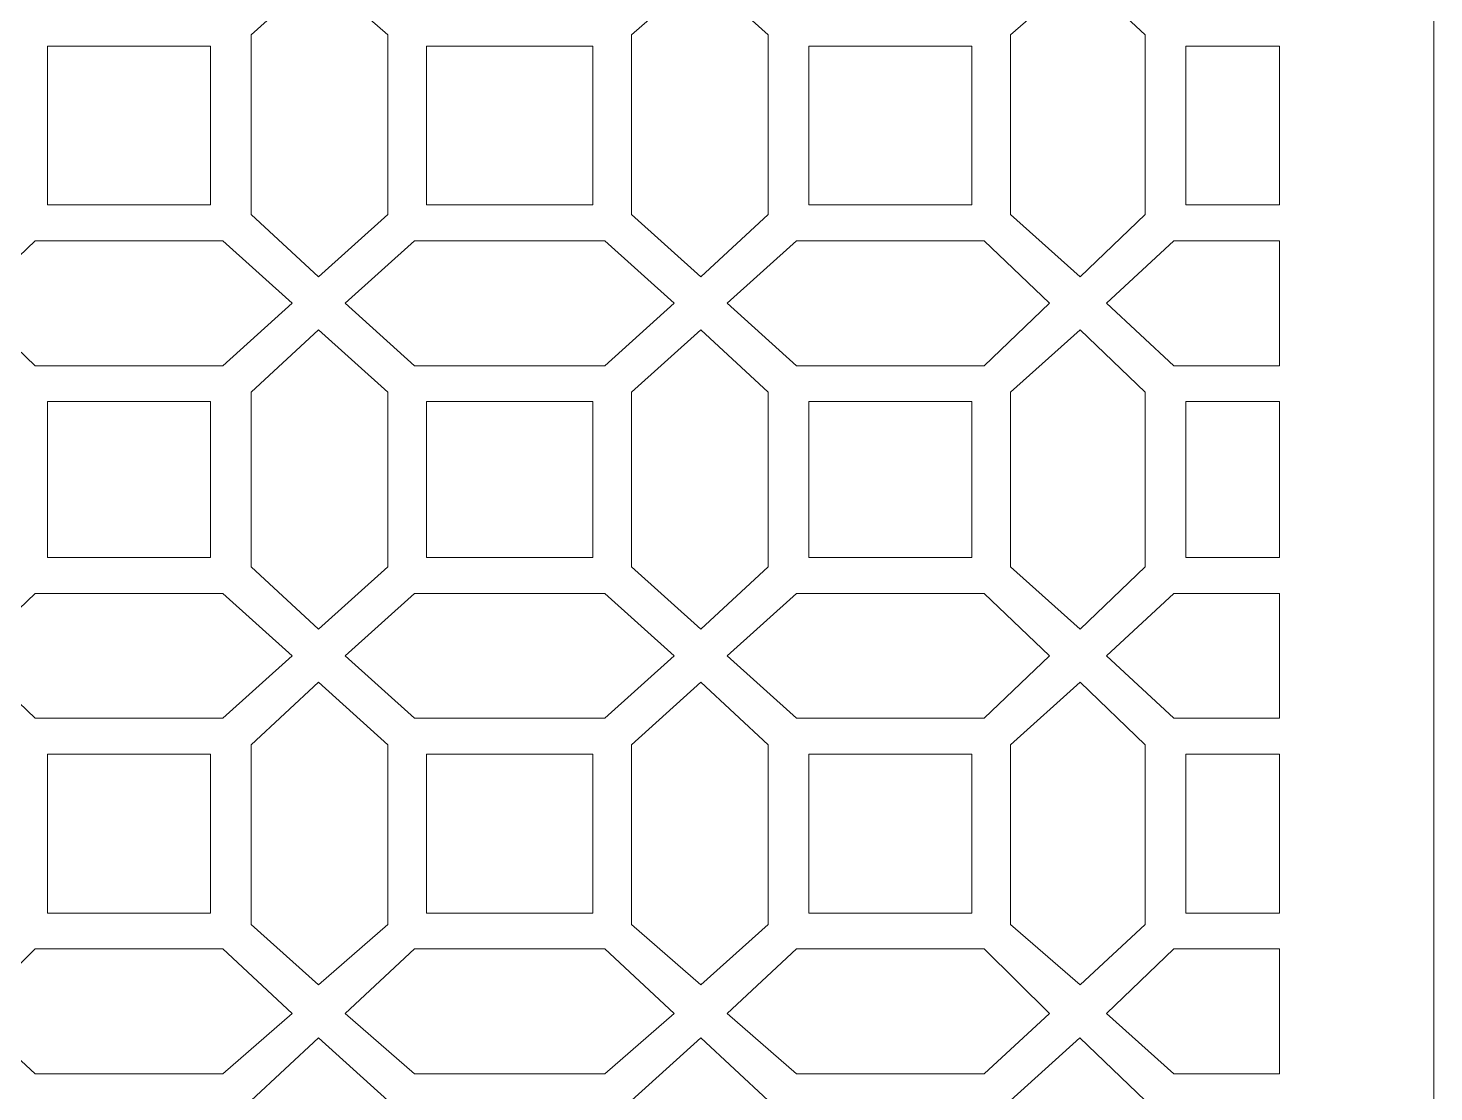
# Model space of a CAD drawing. Header units: centimetres. Extents: x -15.2 to -1.9, y -9.5 to 9.5.
# Drawn here: x -5.112 to -1.851, y -7.147 to -4.678 of the extents above; entities that cross this region are included whole.
import ezdxf

# ---------------------------------------------------------------- set-up
doc = ezdxf.new("R2010")
doc.units = ezdxf.units.CM
doc.header["$MEASUREMENT"] = 0
doc.layers.add('layer 1', color=7, linetype='Continuous')

msp = doc.modelspace()

# ---------------------------------------------------------------- linework, layer by layer
at = {"layer": 'layer 1', "color": 7, "lineweight": 9}
for points, knots in [([(-7.94516, 9.50001), (-7.94516, 9.50001), (-1.85082, 9.50001), (-1.85082, 9.50001), (-1.85082, 9.50001), (-1.85082, 9.50001), (-1.85082, -9.5), (-1.85082, -9.5), (-1.85082, -9.5), (-1.85082, -9.5), (-7.94516, -9.5), (-7.94516, -9.5), (-7.94516, -9.5), (-7.94516, -9.5), (-7.94516, 9.50001), (-7.94516, 9.50001)], [0, 0, 0, 0, 0.2, 0.2, 0.2, 0.2, 0.4, 0.4, 0.4, 0.4, 0.6, 0.6, 0.6, 0.6, 1, 1, 1, 1]), ([(-4.59402, -5.11032), (-4.59402, -5.11032), (-4.59403, -4.69329), (-4.59403, -4.69329), (-4.59403, -4.69329), (-4.59403, -4.69329), (-4.43798, -4.55282), (-4.43798, -4.55282), (-4.43798, -4.55282), (-4.43798, -4.55282), (-4.27726, -4.69329), (-4.27726, -4.69329), (-4.27726, -4.69329), (-4.27726, -4.69329), (-4.27726, -5.11032), (-4.27726, -5.11032), (-4.27726, -5.11032), (-4.27726, -5.11032), (-4.438, -5.25537), (-4.438, -5.25537), (-4.438, -5.25537), (-4.438, -5.25537), (-4.59402, -5.11032), (-4.59402, -5.11032)], [0, 0, 0, 0, 0.1428571, 0.1428571, 0.1428571, 0.1428571, 0.2857143, 0.2857143, 0.2857143, 0.2857143, 0.4285714, 0.4285714, 0.4285714, 0.4285714, 0.5714286, 0.5714286, 0.5714286, 0.5714286, 0.7142857, 0.7142857, 0.7142857, 0.7142857, 1, 1, 1, 1]), ([(-3.39539, -5.11032), (-3.39539, -5.11032), (-3.39538, -4.69329), (-3.39538, -4.69329), (-3.39538, -4.69329), (-3.39538, -4.69329), (-3.55143, -4.55282), (-3.55143, -4.55282), (-3.55143, -4.55282), (-3.55143, -4.55282), (-3.71215, -4.69329), (-3.71215, -4.69329), (-3.71215, -4.69329), (-3.71215, -4.69329), (-3.71215, -5.11032), (-3.71215, -5.11032), (-3.71215, -5.11032), (-3.71215, -5.11032), (-3.55141, -5.25537), (-3.55141, -5.25537), (-3.55141, -5.25537), (-3.55141, -5.25537), (-3.39539, -5.11032), (-3.39539, -5.11032)], [0, 0, 0, 0, 0.1428571, 0.1428571, 0.1428571, 0.1428571, 0.2857143, 0.2857143, 0.2857143, 0.2857143, 0.4285714, 0.4285714, 0.4285714, 0.4285714, 0.5714286, 0.5714286, 0.5714286, 0.5714286, 0.7142857, 0.7142857, 0.7142857, 0.7142857, 1, 1, 1, 1]), ([(-2.83269, -5.11032), (-2.83269, -5.11032), (-2.83269, -4.69329), (-2.83269, -4.69329), (-2.83269, -4.69329), (-2.83269, -4.69329), (-2.67172, -4.55282), (-2.67172, -4.55282), (-2.67172, -4.55282), (-2.67172, -4.55282), (-2.5204, -4.69329), (-2.5204, -4.69329), (-2.5204, -4.69329), (-2.5204, -4.69329), (-2.5204, -5.11032), (-2.5204, -5.11032), (-2.5204, -5.11032), (-2.5204, -5.11032), (-2.67172, -5.25537), (-2.67172, -5.25537), (-2.67172, -5.25537), (-2.67172, -5.25537), (-2.83269, -5.11032), (-2.83269, -5.11032)], [0, 0, 0, 0, 0.1428571, 0.1428571, 0.1428571, 0.1428571, 0.2857143, 0.2857143, 0.2857143, 0.2857143, 0.4285714, 0.4285714, 0.4285714, 0.4285714, 0.5714286, 0.5714286, 0.5714286, 0.5714286, 0.7142857, 0.7142857, 0.7142857, 0.7142857, 1, 1, 1, 1]), ([(-4.68863, -5.08847), (-4.68863, -5.08847), (-5.06682, -5.08847), (-5.06682, -5.08847), (-5.06682, -5.08847), (-5.06682, -5.08847), (-5.06681, -4.71971), (-5.06681, -4.71971), (-5.06681, -4.71971), (-5.06681, -4.71971), (-4.68863, -4.71971), (-4.68863, -4.71971), (-4.68863, -4.71971), (-4.68863, -4.71971), (-4.68863, -5.08847), (-4.68863, -5.08847)], [0, 0, 0, 0, 0.2, 0.2, 0.2, 0.2, 0.4, 0.4, 0.4, 0.4, 0.6, 0.6, 0.6, 0.6, 1, 1, 1, 1]), ([(-3.9947, -5.08847), (-3.9947, -5.08847), (-3.80205, -5.08847), (-3.80205, -5.08847), (-3.80205, -5.08847), (-3.80205, -5.08847), (-3.80205, -4.71971), (-3.80205, -4.71971), (-3.80205, -4.71971), (-3.80205, -4.71971), (-3.9947, -4.71971), (-3.9947, -4.71971), (-3.9947, -4.71971), (-3.9947, -4.71971), (-4.18736, -4.71971), (-4.18736, -4.71971), (-4.18736, -4.71971), (-4.18736, -4.71971), (-4.18736, -5.08847), (-4.18736, -5.08847), (-4.18736, -5.08847), (-4.18736, -5.08847), (-3.9947, -5.08847), (-3.9947, -5.08847)], [0, 0, 0, 0, 0.1428571, 0.1428571, 0.1428571, 0.1428571, 0.2857143, 0.2857143, 0.2857143, 0.2857143, 0.4285714, 0.4285714, 0.4285714, 0.4285714, 0.5714286, 0.5714286, 0.5714286, 0.5714286, 0.7142857, 0.7142857, 0.7142857, 0.7142857, 1, 1, 1, 1]), ([(-3.30078, -5.08847), (-3.30078, -5.08847), (-2.92259, -5.08847), (-2.92259, -5.08847), (-2.92259, -5.08847), (-2.92259, -5.08847), (-2.92259, -4.71971), (-2.92259, -4.71971), (-2.92259, -4.71971), (-2.92259, -4.71971), (-3.30078, -4.71971), (-3.30078, -4.71971), (-3.30078, -4.71971), (-3.30078, -4.71971), (-3.30078, -5.08847), (-3.30078, -5.08847)], [0, 0, 0, 0, 0.2, 0.2, 0.2, 0.2, 0.4, 0.4, 0.4, 0.4, 0.6, 0.6, 0.6, 0.6, 1, 1, 1, 1]), ([(-2.20931, -4.71971), (-2.20931, -4.71971), (-2.23082, -4.71971), (-2.23082, -4.71971), (-2.23082, -4.71971), (-2.23082, -4.71971), (-2.42603, -4.71972), (-2.42603, -4.71972), (-2.42603, -4.71972), (-2.42603, -4.71972), (-2.42604, -5.08846), (-2.42604, -5.08846), (-2.42604, -5.08846), (-2.42604, -5.08846), (-2.23082, -5.08846), (-2.23082, -5.08846), (-2.23082, -5.08846), (-2.23082, -5.08846), (-2.20931, -5.08846), (-2.20931, -5.08846), (-2.20931, -5.08846), (-2.20931, -5.08846), (-2.20931, -4.71971), (-2.20931, -4.71971)], [0, 0, 0, 0, 0.1428571, 0.1428571, 0.1428571, 0.1428571, 0.2857143, 0.2857143, 0.2857143, 0.2857143, 0.4285714, 0.4285714, 0.4285714, 0.4285714, 0.5714286, 0.5714286, 0.5714286, 0.5714286, 0.7142857, 0.7142857, 0.7142857, 0.7142857, 1, 1, 1, 1]), ([(-4.66039, -5.17193), (-4.66039, -5.17193), (-4.49942, -5.31654), (-4.49942, -5.31654), (-4.49942, -5.31654), (-4.49942, -5.31654), (-4.66038, -5.4616), (-4.66038, -5.4616), (-4.66038, -5.4616), (-4.66038, -5.4616), (-5.09529, -5.4616), (-5.09529, -5.4616), (-5.09529, -5.4616), (-5.09529, -5.4616), (-5.24662, -5.31654), (-5.24662, -5.31654), (-5.24662, -5.31654), (-5.24662, -5.31654), (-5.09529, -5.17193), (-5.09529, -5.17193), (-5.09529, -5.17193), (-5.09529, -5.17193), (-4.66039, -5.17193), (-4.66039, -5.17193)], [0, 0, 0, 0, 0.1428571, 0.1428571, 0.1428571, 0.1428571, 0.2857143, 0.2857143, 0.2857143, 0.2857143, 0.4285714, 0.4285714, 0.4285714, 0.4285714, 0.5714286, 0.5714286, 0.5714286, 0.5714286, 0.7142857, 0.7142857, 0.7142857, 0.7142857, 1, 1, 1, 1]), ([(-3.9947, -5.46159), (-3.9947, -5.46159), (-3.77381, -5.4616), (-3.77381, -5.4616), (-3.77381, -5.4616), (-3.77381, -5.4616), (-3.61307, -5.31654), (-3.61307, -5.31654), (-3.61307, -5.31654), (-3.61307, -5.31654), (-3.77381, -5.17193), (-3.77381, -5.17193), (-3.77381, -5.17193), (-3.77381, -5.17193), (-3.9947, -5.17192), (-3.9947, -5.17192), (-3.9947, -5.17192), (-3.9947, -5.17192), (-4.2156, -5.17193), (-4.2156, -5.17193), (-4.2156, -5.17193), (-4.2156, -5.17193), (-4.37634, -5.31654), (-4.37634, -5.31654), (-4.37634, -5.31654), (-4.37634, -5.31654), (-4.2156, -5.4616), (-4.2156, -5.4616), (-4.2156, -5.4616), (-4.2156, -5.4616), (-3.9947, -5.46159), (-3.9947, -5.46159)], [0, 0, 0, 0, 0.1111111, 0.1111111, 0.1111111, 0.1111111, 0.2222222, 0.2222222, 0.2222222, 0.2222222, 0.3333333, 0.3333333, 0.3333333, 0.3333333, 0.4444444, 0.4444444, 0.4444444, 0.4444444, 0.5555556, 0.5555556, 0.5555556, 0.5555556, 0.6666667, 0.6666667, 0.6666667, 0.6666667, 0.7777778, 0.7777778, 0.7777778, 0.7777778, 1, 1, 1, 1]), ([(-3.32903, -5.17193), (-3.32903, -5.17193), (-3.48999, -5.31654), (-3.48999, -5.31654), (-3.48999, -5.31654), (-3.48999, -5.31654), (-3.32903, -5.4616), (-3.32903, -5.4616), (-3.32903, -5.4616), (-3.32903, -5.4616), (-2.89412, -5.4616), (-2.89412, -5.4616), (-2.89412, -5.4616), (-2.89412, -5.4616), (-2.74279, -5.31654), (-2.74279, -5.31654), (-2.74279, -5.31654), (-2.74279, -5.31654), (-2.89412, -5.17193), (-2.89412, -5.17193), (-2.89412, -5.17193), (-2.89412, -5.17193), (-3.32903, -5.17193), (-3.32903, -5.17193)], [0, 0, 0, 0, 0.1428571, 0.1428571, 0.1428571, 0.1428571, 0.2857143, 0.2857143, 0.2857143, 0.2857143, 0.4285714, 0.4285714, 0.4285714, 0.4285714, 0.5714286, 0.5714286, 0.5714286, 0.5714286, 0.7142857, 0.7142857, 0.7142857, 0.7142857, 1, 1, 1, 1]), ([(-2.20931, -5.17192), (-2.20931, -5.17192), (-2.23082, -5.17192), (-2.23082, -5.17192), (-2.23082, -5.17192), (-2.23082, -5.17192), (-2.45427, -5.17192), (-2.45427, -5.17192), (-2.45427, -5.17192), (-2.45427, -5.17192), (-2.61029, -5.31654), (-2.61029, -5.31654), (-2.61029, -5.31654), (-2.61029, -5.31654), (-2.45428, -5.4616), (-2.45428, -5.4616), (-2.45428, -5.4616), (-2.45428, -5.4616), (-2.23082, -5.4616), (-2.23082, -5.4616), (-2.23082, -5.4616), (-2.23082, -5.4616), (-2.20931, -5.4616), (-2.20931, -5.4616), (-2.20931, -5.4616), (-2.20931, -5.4616), (-2.20931, -5.17192), (-2.20931, -5.17192)], [0, 0, 0, 0, 0.125, 0.125, 0.125, 0.125, 0.25, 0.25, 0.25, 0.25, 0.375, 0.375, 0.375, 0.375, 0.5, 0.5, 0.5, 0.5, 0.625, 0.625, 0.625, 0.625, 0.75, 0.75, 0.75, 0.75, 1, 1, 1, 1]), ([(-4.59402, -5.72564), (-4.59402, -5.72564), (-4.59402, -5.52298), (-4.59402, -5.52298), (-4.59402, -5.52298), (-4.59402, -5.52298), (-4.438, -5.37814), (-4.438, -5.37814), (-4.438, -5.37814), (-4.438, -5.37814), (-4.27726, -5.52298), (-4.27726, -5.52298), (-4.27726, -5.52298), (-4.27726, -5.52298), (-4.27726, -5.72564), (-4.27726, -5.72564), (-4.27726, -5.72564), (-4.27726, -5.72564), (-4.27726, -5.9283), (-4.27726, -5.9283), (-4.27726, -5.9283), (-4.27726, -5.9283), (-4.438, -6.07314), (-4.438, -6.07314), (-4.438, -6.07314), (-4.438, -6.07314), (-4.59402, -5.9283), (-4.59402, -5.9283), (-4.59402, -5.9283), (-4.59402, -5.9283), (-4.59402, -5.72564), (-4.59402, -5.72564)], [0, 0, 0, 0, 0.1111111, 0.1111111, 0.1111111, 0.1111111, 0.2222222, 0.2222222, 0.2222222, 0.2222222, 0.3333333, 0.3333333, 0.3333333, 0.3333333, 0.4444444, 0.4444444, 0.4444444, 0.4444444, 0.5555556, 0.5555556, 0.5555556, 0.5555556, 0.6666667, 0.6666667, 0.6666667, 0.6666667, 0.7777778, 0.7777778, 0.7777778, 0.7777778, 1, 1, 1, 1]), ([(-3.39539, -5.72564), (-3.39539, -5.72564), (-3.39539, -5.52298), (-3.39539, -5.52298), (-3.39539, -5.52298), (-3.39539, -5.52298), (-3.55141, -5.37814), (-3.55141, -5.37814), (-3.55141, -5.37814), (-3.55141, -5.37814), (-3.71215, -5.52298), (-3.71215, -5.52298), (-3.71215, -5.52298), (-3.71215, -5.52298), (-3.71215, -5.72564), (-3.71215, -5.72564), (-3.71215, -5.72564), (-3.71215, -5.72564), (-3.71215, -5.9283), (-3.71215, -5.9283), (-3.71215, -5.9283), (-3.71215, -5.9283), (-3.55141, -6.07314), (-3.55141, -6.07314), (-3.55141, -6.07314), (-3.55141, -6.07314), (-3.39539, -5.9283), (-3.39539, -5.9283), (-3.39539, -5.9283), (-3.39539, -5.9283), (-3.39539, -5.72564), (-3.39539, -5.72564)], [0, 0, 0, 0, 0.1111111, 0.1111111, 0.1111111, 0.1111111, 0.2222222, 0.2222222, 0.2222222, 0.2222222, 0.3333333, 0.3333333, 0.3333333, 0.3333333, 0.4444444, 0.4444444, 0.4444444, 0.4444444, 0.5555556, 0.5555556, 0.5555556, 0.5555556, 0.6666667, 0.6666667, 0.6666667, 0.6666667, 0.7777778, 0.7777778, 0.7777778, 0.7777778, 1, 1, 1, 1]), ([(-2.5204, -5.72564), (-2.5204, -5.72564), (-2.5204, -5.52298), (-2.5204, -5.52298), (-2.5204, -5.52298), (-2.5204, -5.52298), (-2.67172, -5.37814), (-2.67172, -5.37814), (-2.67172, -5.37814), (-2.67172, -5.37814), (-2.83269, -5.52298), (-2.83269, -5.52298), (-2.83269, -5.52298), (-2.83269, -5.52298), (-2.83269, -5.72564), (-2.83269, -5.72564), (-2.83269, -5.72564), (-2.83269, -5.72564), (-2.83269, -5.9283), (-2.83269, -5.9283), (-2.83269, -5.9283), (-2.83269, -5.9283), (-2.67172, -6.07314), (-2.67172, -6.07314), (-2.67172, -6.07314), (-2.67172, -6.07314), (-2.5204, -5.9283), (-2.5204, -5.9283), (-2.5204, -5.9283), (-2.5204, -5.9283), (-2.5204, -5.72564), (-2.5204, -5.72564)], [0, 0, 0, 0, 0.1111111, 0.1111111, 0.1111111, 0.1111111, 0.2222222, 0.2222222, 0.2222222, 0.2222222, 0.3333333, 0.3333333, 0.3333333, 0.3333333, 0.4444444, 0.4444444, 0.4444444, 0.4444444, 0.5555556, 0.5555556, 0.5555556, 0.5555556, 0.6666667, 0.6666667, 0.6666667, 0.6666667, 0.7777778, 0.7777778, 0.7777778, 0.7777778, 1, 1, 1, 1]), ([(-5.06682, -5.72564), (-5.06682, -5.72564), (-5.06682, -5.54483), (-5.06682, -5.54483), (-5.06682, -5.54483), (-5.06682, -5.54483), (-4.68863, -5.54483), (-4.68863, -5.54483), (-4.68863, -5.54483), (-4.68863, -5.54483), (-4.68863, -5.72564), (-4.68863, -5.72564), (-4.68863, -5.72564), (-4.68863, -5.72564), (-4.68863, -5.90644), (-4.68863, -5.90644), (-4.68863, -5.90644), (-4.68863, -5.90644), (-5.06682, -5.90644), (-5.06682, -5.90644), (-5.06682, -5.90644), (-5.06682, -5.90644), (-5.06682, -5.72564), (-5.06682, -5.72564)], [0, 0, 0, 0, 0.1428571, 0.1428571, 0.1428571, 0.1428571, 0.2857143, 0.2857143, 0.2857143, 0.2857143, 0.4285714, 0.4285714, 0.4285714, 0.4285714, 0.5714286, 0.5714286, 0.5714286, 0.5714286, 0.7142857, 0.7142857, 0.7142857, 0.7142857, 1, 1, 1, 1]), ([(-3.80205, -5.72564), (-3.80205, -5.72564), (-3.80205, -5.54483), (-3.80205, -5.54483), (-3.80205, -5.54483), (-3.80205, -5.54483), (-3.9947, -5.54483), (-3.9947, -5.54483), (-3.9947, -5.54483), (-3.9947, -5.54483), (-4.18736, -5.54483), (-4.18736, -5.54483), (-4.18736, -5.54483), (-4.18736, -5.54483), (-4.18736, -5.72564), (-4.18736, -5.72564), (-4.18736, -5.72564), (-4.18736, -5.72564), (-4.18736, -5.90644), (-4.18736, -5.90644), (-4.18736, -5.90644), (-4.18736, -5.90644), (-3.9947, -5.90644), (-3.9947, -5.90644), (-3.9947, -5.90644), (-3.9947, -5.90644), (-3.80205, -5.90644), (-3.80205, -5.90644), (-3.80205, -5.90644), (-3.80205, -5.90644), (-3.80205, -5.72564), (-3.80205, -5.72564)], [0, 0, 0, 0, 0.1111111, 0.1111111, 0.1111111, 0.1111111, 0.2222222, 0.2222222, 0.2222222, 0.2222222, 0.3333333, 0.3333333, 0.3333333, 0.3333333, 0.4444444, 0.4444444, 0.4444444, 0.4444444, 0.5555556, 0.5555556, 0.5555556, 0.5555556, 0.6666667, 0.6666667, 0.6666667, 0.6666667, 0.7777778, 0.7777778, 0.7777778, 0.7777778, 1, 1, 1, 1]), ([(-2.92259, -5.72564), (-2.92259, -5.72564), (-2.92259, -5.54483), (-2.92259, -5.54483), (-2.92259, -5.54483), (-2.92259, -5.54483), (-3.30078, -5.54483), (-3.30078, -5.54483), (-3.30078, -5.54483), (-3.30078, -5.54483), (-3.30078, -5.72564), (-3.30078, -5.72564), (-3.30078, -5.72564), (-3.30078, -5.72564), (-3.30078, -5.90644), (-3.30078, -5.90644), (-3.30078, -5.90644), (-3.30078, -5.90644), (-2.92259, -5.90644), (-2.92259, -5.90644), (-2.92259, -5.90644), (-2.92259, -5.90644), (-2.92259, -5.72564), (-2.92259, -5.72564)], [0, 0, 0, 0, 0.1428571, 0.1428571, 0.1428571, 0.1428571, 0.2857143, 0.2857143, 0.2857143, 0.2857143, 0.4285714, 0.4285714, 0.4285714, 0.4285714, 0.5714286, 0.5714286, 0.5714286, 0.5714286, 0.7142857, 0.7142857, 0.7142857, 0.7142857, 1, 1, 1, 1]), ([(-2.20931, -5.54483), (-2.20931, -5.54483), (-2.23082, -5.54483), (-2.23082, -5.54483), (-2.23082, -5.54483), (-2.23082, -5.54483), (-2.42603, -5.54483), (-2.42603, -5.54483), (-2.42603, -5.54483), (-2.42603, -5.54483), (-2.42603, -5.72564), (-2.42603, -5.72564), (-2.42603, -5.72564), (-2.42603, -5.72564), (-2.42603, -5.90644), (-2.42603, -5.90644), (-2.42603, -5.90644), (-2.42603, -5.90644), (-2.23082, -5.90644), (-2.23082, -5.90644), (-2.23082, -5.90644), (-2.23082, -5.90644), (-2.20931, -5.90644), (-2.20931, -5.90644), (-2.20931, -5.90644), (-2.20931, -5.90644), (-2.20931, -5.54483), (-2.20931, -5.54483)], [0, 0, 0, 0, 0.125, 0.125, 0.125, 0.125, 0.25, 0.25, 0.25, 0.25, 0.375, 0.375, 0.375, 0.375, 0.5, 0.5, 0.5, 0.5, 0.625, 0.625, 0.625, 0.625, 0.75, 0.75, 0.75, 0.75, 1, 1, 1, 1]), ([(-4.66039, -6.27935), (-4.66039, -6.27935), (-4.49942, -6.13474), (-4.49942, -6.13474), (-4.49942, -6.13474), (-4.49942, -6.13474), (-4.66038, -5.98967), (-4.66038, -5.98967), (-4.66038, -5.98967), (-4.66038, -5.98967), (-5.09529, -5.98968), (-5.09529, -5.98968), (-5.09529, -5.98968), (-5.09529, -5.98968), (-5.24662, -6.13474), (-5.24662, -6.13474), (-5.24662, -6.13474), (-5.24662, -6.13474), (-5.09529, -6.27935), (-5.09529, -6.27935), (-5.09529, -6.27935), (-5.09529, -6.27935), (-4.66039, -6.27935), (-4.66039, -6.27935)], [0, 0, 0, 0, 0.1428571, 0.1428571, 0.1428571, 0.1428571, 0.2857143, 0.2857143, 0.2857143, 0.2857143, 0.4285714, 0.4285714, 0.4285714, 0.4285714, 0.5714286, 0.5714286, 0.5714286, 0.5714286, 0.7142857, 0.7142857, 0.7142857, 0.7142857, 1, 1, 1, 1]), ([(-3.9947, -5.98968), (-3.9947, -5.98968), (-3.77381, -5.98968), (-3.77381, -5.98968), (-3.77381, -5.98968), (-3.77381, -5.98968), (-3.61307, -6.13474), (-3.61307, -6.13474), (-3.61307, -6.13474), (-3.61307, -6.13474), (-3.77381, -6.27935), (-3.77381, -6.27935), (-3.77381, -6.27935), (-3.77381, -6.27935), (-3.9947, -6.27936), (-3.9947, -6.27936), (-3.9947, -6.27936), (-3.9947, -6.27936), (-4.2156, -6.27935), (-4.2156, -6.27935), (-4.2156, -6.27935), (-4.2156, -6.27935), (-4.37634, -6.13474), (-4.37634, -6.13474), (-4.37634, -6.13474), (-4.37634, -6.13474), (-4.2156, -5.98968), (-4.2156, -5.98968), (-4.2156, -5.98968), (-4.2156, -5.98968), (-3.9947, -5.98968), (-3.9947, -5.98968)], [0, 0, 0, 0, 0.1111111, 0.1111111, 0.1111111, 0.1111111, 0.2222222, 0.2222222, 0.2222222, 0.2222222, 0.3333333, 0.3333333, 0.3333333, 0.3333333, 0.4444444, 0.4444444, 0.4444444, 0.4444444, 0.5555556, 0.5555556, 0.5555556, 0.5555556, 0.6666667, 0.6666667, 0.6666667, 0.6666667, 0.7777778, 0.7777778, 0.7777778, 0.7777778, 1, 1, 1, 1]), ([(-3.32903, -6.27935), (-3.32903, -6.27935), (-3.48999, -6.13474), (-3.48999, -6.13474), (-3.48999, -6.13474), (-3.48999, -6.13474), (-3.32903, -5.98967), (-3.32903, -5.98967), (-3.32903, -5.98967), (-3.32903, -5.98967), (-2.89412, -5.98968), (-2.89412, -5.98968), (-2.89412, -5.98968), (-2.89412, -5.98968), (-2.74279, -6.13474), (-2.74279, -6.13474), (-2.74279, -6.13474), (-2.74279, -6.13474), (-2.89412, -6.27935), (-2.89412, -6.27935), (-2.89412, -6.27935), (-2.89412, -6.27935), (-3.32903, -6.27935), (-3.32903, -6.27935)], [0, 0, 0, 0, 0.1428571, 0.1428571, 0.1428571, 0.1428571, 0.2857143, 0.2857143, 0.2857143, 0.2857143, 0.4285714, 0.4285714, 0.4285714, 0.4285714, 0.5714286, 0.5714286, 0.5714286, 0.5714286, 0.7142857, 0.7142857, 0.7142857, 0.7142857, 1, 1, 1, 1]), ([(-2.20931, -5.98968), (-2.20931, -5.98968), (-2.23082, -5.98968), (-2.23082, -5.98968), (-2.23082, -5.98968), (-2.23082, -5.98968), (-2.45428, -5.98967), (-2.45428, -5.98967), (-2.45428, -5.98967), (-2.45428, -5.98967), (-2.61029, -6.13474), (-2.61029, -6.13474), (-2.61029, -6.13474), (-2.61029, -6.13474), (-2.45427, -6.27936), (-2.45427, -6.27936), (-2.45427, -6.27936), (-2.45427, -6.27936), (-2.23082, -6.27936), (-2.23082, -6.27936), (-2.23082, -6.27936), (-2.23082, -6.27936), (-2.20931, -6.27936), (-2.20931, -6.27936), (-2.20931, -6.27936), (-2.20931, -6.27936), (-2.20931, -5.98968), (-2.20931, -5.98968)], [0, 0, 0, 0, 0.125, 0.125, 0.125, 0.125, 0.25, 0.25, 0.25, 0.25, 0.375, 0.375, 0.375, 0.375, 0.5, 0.5, 0.5, 0.5, 0.625, 0.625, 0.625, 0.625, 0.75, 0.75, 0.75, 0.75, 1, 1, 1, 1]), ([(-4.59402, -6.34096), (-4.59402, -6.34096), (-4.59403, -6.75798), (-4.59403, -6.75798), (-4.59403, -6.75798), (-4.59403, -6.75798), (-4.43798, -6.89846), (-4.43798, -6.89846), (-4.43798, -6.89846), (-4.43798, -6.89846), (-4.27726, -6.75798), (-4.27726, -6.75798), (-4.27726, -6.75798), (-4.27726, -6.75798), (-4.27726, -6.34096), (-4.27726, -6.34096), (-4.27726, -6.34096), (-4.27726, -6.34096), (-4.438, -6.1959), (-4.438, -6.1959), (-4.438, -6.1959), (-4.438, -6.1959), (-4.59402, -6.34096), (-4.59402, -6.34096)], [0, 0, 0, 0, 0.1428571, 0.1428571, 0.1428571, 0.1428571, 0.2857143, 0.2857143, 0.2857143, 0.2857143, 0.4285714, 0.4285714, 0.4285714, 0.4285714, 0.5714286, 0.5714286, 0.5714286, 0.5714286, 0.7142857, 0.7142857, 0.7142857, 0.7142857, 1, 1, 1, 1]), ([(-3.39539, -6.34096), (-3.39539, -6.34096), (-3.39538, -6.75798), (-3.39538, -6.75798), (-3.39538, -6.75798), (-3.39538, -6.75798), (-3.55143, -6.89846), (-3.55143, -6.89846), (-3.55143, -6.89846), (-3.55143, -6.89846), (-3.71215, -6.75798), (-3.71215, -6.75798), (-3.71215, -6.75798), (-3.71215, -6.75798), (-3.71215, -6.34096), (-3.71215, -6.34096), (-3.71215, -6.34096), (-3.71215, -6.34096), (-3.55141, -6.1959), (-3.55141, -6.1959), (-3.55141, -6.1959), (-3.55141, -6.1959), (-3.39539, -6.34096), (-3.39539, -6.34096)], [0, 0, 0, 0, 0.1428571, 0.1428571, 0.1428571, 0.1428571, 0.2857143, 0.2857143, 0.2857143, 0.2857143, 0.4285714, 0.4285714, 0.4285714, 0.4285714, 0.5714286, 0.5714286, 0.5714286, 0.5714286, 0.7142857, 0.7142857, 0.7142857, 0.7142857, 1, 1, 1, 1]), ([(-2.83269, -6.34096), (-2.83269, -6.34096), (-2.83269, -6.75798), (-2.83269, -6.75798), (-2.83269, -6.75798), (-2.83269, -6.75798), (-2.67172, -6.89846), (-2.67172, -6.89846), (-2.67172, -6.89846), (-2.67172, -6.89846), (-2.5204, -6.75799), (-2.5204, -6.75799), (-2.5204, -6.75799), (-2.5204, -6.75799), (-2.5204, -6.34096), (-2.5204, -6.34096), (-2.5204, -6.34096), (-2.5204, -6.34096), (-2.67172, -6.19591), (-2.67172, -6.19591), (-2.67172, -6.19591), (-2.67172, -6.19591), (-2.83269, -6.34096), (-2.83269, -6.34096)], [0, 0, 0, 0, 0.1428571, 0.1428571, 0.1428571, 0.1428571, 0.2857143, 0.2857143, 0.2857143, 0.2857143, 0.4285714, 0.4285714, 0.4285714, 0.4285714, 0.5714286, 0.5714286, 0.5714286, 0.5714286, 0.7142857, 0.7142857, 0.7142857, 0.7142857, 1, 1, 1, 1]), ([(-4.68863, -6.36281), (-4.68863, -6.36281), (-5.06682, -6.36281), (-5.06682, -6.36281), (-5.06682, -6.36281), (-5.06682, -6.36281), (-5.06681, -6.73156), (-5.06681, -6.73156), (-5.06681, -6.73156), (-5.06681, -6.73156), (-4.68863, -6.73156), (-4.68863, -6.73156), (-4.68863, -6.73156), (-4.68863, -6.73156), (-4.68863, -6.36281), (-4.68863, -6.36281)], [0, 0, 0, 0, 0.2, 0.2, 0.2, 0.2, 0.4, 0.4, 0.4, 0.4, 0.6, 0.6, 0.6, 0.6, 1, 1, 1, 1]), ([(-3.9947, -6.36281), (-3.9947, -6.36281), (-3.80205, -6.36281), (-3.80205, -6.36281), (-3.80205, -6.36281), (-3.80205, -6.36281), (-3.80205, -6.73156), (-3.80205, -6.73156), (-3.80205, -6.73156), (-3.80205, -6.73156), (-3.9947, -6.73156), (-3.9947, -6.73156), (-3.9947, -6.73156), (-3.9947, -6.73156), (-4.18736, -6.73156), (-4.18736, -6.73156), (-4.18736, -6.73156), (-4.18736, -6.73156), (-4.18736, -6.36281), (-4.18736, -6.36281), (-4.18736, -6.36281), (-4.18736, -6.36281), (-3.9947, -6.36281), (-3.9947, -6.36281)], [0, 0, 0, 0, 0.1428571, 0.1428571, 0.1428571, 0.1428571, 0.2857143, 0.2857143, 0.2857143, 0.2857143, 0.4285714, 0.4285714, 0.4285714, 0.4285714, 0.5714286, 0.5714286, 0.5714286, 0.5714286, 0.7142857, 0.7142857, 0.7142857, 0.7142857, 1, 1, 1, 1]), ([(-3.30078, -6.36281), (-3.30078, -6.36281), (-2.92259, -6.36281), (-2.92259, -6.36281), (-2.92259, -6.36281), (-2.92259, -6.36281), (-2.92259, -6.73156), (-2.92259, -6.73156), (-2.92259, -6.73156), (-2.92259, -6.73156), (-3.30078, -6.73156), (-3.30078, -6.73156), (-3.30078, -6.73156), (-3.30078, -6.73156), (-3.30078, -6.36281), (-3.30078, -6.36281)], [0, 0, 0, 0, 0.2, 0.2, 0.2, 0.2, 0.4, 0.4, 0.4, 0.4, 0.6, 0.6, 0.6, 0.6, 1, 1, 1, 1]), ([(-2.20931, -6.36281), (-2.20931, -6.36281), (-2.23082, -6.36281), (-2.23082, -6.36281), (-2.23082, -6.36281), (-2.23082, -6.36281), (-2.42604, -6.36281), (-2.42604, -6.36281), (-2.42604, -6.36281), (-2.42604, -6.36281), (-2.42603, -6.73155), (-2.42603, -6.73155), (-2.42603, -6.73155), (-2.42603, -6.73155), (-2.23082, -6.73156), (-2.23082, -6.73156), (-2.23082, -6.73156), (-2.23082, -6.73156), (-2.20931, -6.73156), (-2.20931, -6.73156), (-2.20931, -6.73156), (-2.20931, -6.73156), (-2.20931, -6.36281), (-2.20931, -6.36281)], [0, 0, 0, 0, 0.1428571, 0.1428571, 0.1428571, 0.1428571, 0.2857143, 0.2857143, 0.2857143, 0.2857143, 0.4285714, 0.4285714, 0.4285714, 0.4285714, 0.5714286, 0.5714286, 0.5714286, 0.5714286, 0.7142857, 0.7142857, 0.7142857, 0.7142857, 1, 1, 1, 1]), ([(-4.66039, -7.10491), (-4.66039, -7.10491), (-4.49942, -6.96443), (-4.49942, -6.96443), (-4.49942, -6.96443), (-4.49942, -6.96443), (-4.66038, -6.81501), (-4.66038, -6.81501), (-4.66038, -6.81501), (-4.66038, -6.81501), (-5.09529, -6.81501), (-5.09529, -6.81501), (-5.09529, -6.81501), (-5.09529, -6.81501), (-5.24662, -6.96443), (-5.24662, -6.96443), (-5.24662, -6.96443), (-5.24662, -6.96443), (-5.09529, -7.10489), (-5.09529, -7.10489), (-5.09529, -7.10489), (-5.09529, -7.10489), (-4.66039, -7.10491), (-4.66039, -7.10491)], [0, 0, 0, 0, 0.1428571, 0.1428571, 0.1428571, 0.1428571, 0.2857143, 0.2857143, 0.2857143, 0.2857143, 0.4285714, 0.4285714, 0.4285714, 0.4285714, 0.5714286, 0.5714286, 0.5714286, 0.5714286, 0.7142857, 0.7142857, 0.7142857, 0.7142857, 1, 1, 1, 1]), ([(-3.9947, -6.81501), (-3.9947, -6.81501), (-3.77381, -6.81501), (-3.77381, -6.81501), (-3.77381, -6.81501), (-3.77381, -6.81501), (-3.61307, -6.96443), (-3.61307, -6.96443), (-3.61307, -6.96443), (-3.61307, -6.96443), (-3.77381, -7.1049), (-3.77381, -7.1049), (-3.77381, -7.1049), (-3.77381, -7.1049), (-3.9947, -7.10489), (-3.9947, -7.10489), (-3.9947, -7.10489), (-3.9947, -7.10489), (-4.2156, -7.1049), (-4.2156, -7.1049), (-4.2156, -7.1049), (-4.2156, -7.1049), (-4.37634, -6.96443), (-4.37634, -6.96443), (-4.37634, -6.96443), (-4.37634, -6.96443), (-4.2156, -6.81501), (-4.2156, -6.81501), (-4.2156, -6.81501), (-4.2156, -6.81501), (-3.9947, -6.81501), (-3.9947, -6.81501)], [0, 0, 0, 0, 0.1111111, 0.1111111, 0.1111111, 0.1111111, 0.2222222, 0.2222222, 0.2222222, 0.2222222, 0.3333333, 0.3333333, 0.3333333, 0.3333333, 0.4444444, 0.4444444, 0.4444444, 0.4444444, 0.5555556, 0.5555556, 0.5555556, 0.5555556, 0.6666667, 0.6666667, 0.6666667, 0.6666667, 0.7777778, 0.7777778, 0.7777778, 0.7777778, 1, 1, 1, 1]), ([(-3.32903, -7.10491), (-3.32903, -7.10491), (-3.48999, -6.96443), (-3.48999, -6.96443), (-3.48999, -6.96443), (-3.48999, -6.96443), (-3.32903, -6.81501), (-3.32903, -6.81501), (-3.32903, -6.81501), (-3.32903, -6.81501), (-2.89412, -6.81501), (-2.89412, -6.81501), (-2.89412, -6.81501), (-2.89412, -6.81501), (-2.74279, -6.96443), (-2.74279, -6.96443), (-2.74279, -6.96443), (-2.74279, -6.96443), (-2.89412, -7.10489), (-2.89412, -7.10489), (-2.89412, -7.10489), (-2.89412, -7.10489), (-3.32903, -7.10491), (-3.32903, -7.10491)], [0, 0, 0, 0, 0.1428571, 0.1428571, 0.1428571, 0.1428571, 0.2857143, 0.2857143, 0.2857143, 0.2857143, 0.4285714, 0.4285714, 0.4285714, 0.4285714, 0.5714286, 0.5714286, 0.5714286, 0.5714286, 0.7142857, 0.7142857, 0.7142857, 0.7142857, 1, 1, 1, 1]), ([(-2.20931, -6.81501), (-2.20931, -6.81501), (-2.23082, -6.81501), (-2.23082, -6.81501), (-2.23082, -6.81501), (-2.23082, -6.81501), (-2.45428, -6.81501), (-2.45428, -6.81501), (-2.45428, -6.81501), (-2.45428, -6.81501), (-2.61029, -6.96443), (-2.61029, -6.96443), (-2.61029, -6.96443), (-2.61029, -6.96443), (-2.45428, -7.10489), (-2.45428, -7.10489), (-2.45428, -7.10489), (-2.45428, -7.10489), (-2.23082, -7.1049), (-2.23082, -7.1049), (-2.23082, -7.1049), (-2.23082, -7.1049), (-2.20931, -7.1049), (-2.20931, -7.1049), (-2.20931, -7.1049), (-2.20931, -7.1049), (-2.20931, -6.81501), (-2.20931, -6.81501)], [0, 0, 0, 0, 0.125, 0.125, 0.125, 0.125, 0.25, 0.25, 0.25, 0.25, 0.375, 0.375, 0.375, 0.375, 0.5, 0.5, 0.5, 0.5, 0.625, 0.625, 0.625, 0.625, 0.75, 0.75, 0.75, 0.75, 1, 1, 1, 1]), ([(-4.27726, -7.36801), (-4.27726, -7.36801), (-4.27726, -7.16629), (-4.27726, -7.16629), (-4.27726, -7.16629), (-4.27726, -7.16629), (-4.438, -7.02145), (-4.438, -7.02145), (-4.438, -7.02145), (-4.438, -7.02145), (-4.59403, -7.16628), (-4.59403, -7.16628), (-4.59403, -7.16628), (-4.59403, -7.16628), (-4.59402, -7.36801), (-4.59402, -7.36801), (-4.59402, -7.36801), (-4.59402, -7.36801), (-4.59403, -7.56974), (-4.59403, -7.56974), (-4.59403, -7.56974), (-4.59403, -7.56974), (-4.438, -7.71457), (-4.438, -7.71457), (-4.438, -7.71457), (-4.438, -7.71457), (-4.27726, -7.56973), (-4.27726, -7.56973), (-4.27726, -7.56973), (-4.27726, -7.56973), (-4.27726, -7.36801), (-4.27726, -7.36801)], [0, 0, 0, 0, 0.1111111, 0.1111111, 0.1111111, 0.1111111, 0.2222222, 0.2222222, 0.2222222, 0.2222222, 0.3333333, 0.3333333, 0.3333333, 0.3333333, 0.4444444, 0.4444444, 0.4444444, 0.4444444, 0.5555556, 0.5555556, 0.5555556, 0.5555556, 0.6666667, 0.6666667, 0.6666667, 0.6666667, 0.7777778, 0.7777778, 0.7777778, 0.7777778, 1, 1, 1, 1]), ([(-3.39539, -7.36801), (-3.39539, -7.36801), (-3.39538, -7.16628), (-3.39538, -7.16628), (-3.39538, -7.16628), (-3.39538, -7.16628), (-3.55141, -7.02145), (-3.55141, -7.02145), (-3.55141, -7.02145), (-3.55141, -7.02145), (-3.71215, -7.16629), (-3.71215, -7.16629), (-3.71215, -7.16629), (-3.71215, -7.16629), (-3.71215, -7.36801), (-3.71215, -7.36801), (-3.71215, -7.36801), (-3.71215, -7.36801), (-3.71215, -7.56973), (-3.71215, -7.56973), (-3.71215, -7.56973), (-3.71215, -7.56973), (-3.55141, -7.71457), (-3.55141, -7.71457), (-3.55141, -7.71457), (-3.55141, -7.71457), (-3.39538, -7.56974), (-3.39538, -7.56974), (-3.39538, -7.56974), (-3.39538, -7.56974), (-3.39539, -7.36801), (-3.39539, -7.36801)], [0, 0, 0, 0, 0.1111111, 0.1111111, 0.1111111, 0.1111111, 0.2222222, 0.2222222, 0.2222222, 0.2222222, 0.3333333, 0.3333333, 0.3333333, 0.3333333, 0.4444444, 0.4444444, 0.4444444, 0.4444444, 0.5555556, 0.5555556, 0.5555556, 0.5555556, 0.6666667, 0.6666667, 0.6666667, 0.6666667, 0.7777778, 0.7777778, 0.7777778, 0.7777778, 1, 1, 1, 1]), ([(-2.5204, -7.36801), (-2.5204, -7.36801), (-2.5204, -7.16628), (-2.5204, -7.16628), (-2.5204, -7.16628), (-2.5204, -7.16628), (-2.67173, -7.02145), (-2.67173, -7.02145), (-2.67173, -7.02145), (-2.67173, -7.02145), (-2.83269, -7.16628), (-2.83269, -7.16628), (-2.83269, -7.16628), (-2.83269, -7.16628), (-2.83269, -7.36801), (-2.83269, -7.36801), (-2.83269, -7.36801), (-2.83269, -7.36801), (-2.83269, -7.56974), (-2.83269, -7.56974), (-2.83269, -7.56974), (-2.83269, -7.56974), (-2.67173, -7.71457), (-2.67173, -7.71457), (-2.67173, -7.71457), (-2.67173, -7.71457), (-2.5204, -7.56974), (-2.5204, -7.56974), (-2.5204, -7.56974), (-2.5204, -7.56974), (-2.5204, -7.36801), (-2.5204, -7.36801)], [0, 0, 0, 0, 0.1111111, 0.1111111, 0.1111111, 0.1111111, 0.2222222, 0.2222222, 0.2222222, 0.2222222, 0.3333333, 0.3333333, 0.3333333, 0.3333333, 0.4444444, 0.4444444, 0.4444444, 0.4444444, 0.5555556, 0.5555556, 0.5555556, 0.5555556, 0.6666667, 0.6666667, 0.6666667, 0.6666667, 0.7777778, 0.7777778, 0.7777778, 0.7777778, 1, 1, 1, 1])]:
    msp.add_open_spline(points, degree=3, knots=knots, dxfattribs=at)

doc.saveas('drawing.dxf')
